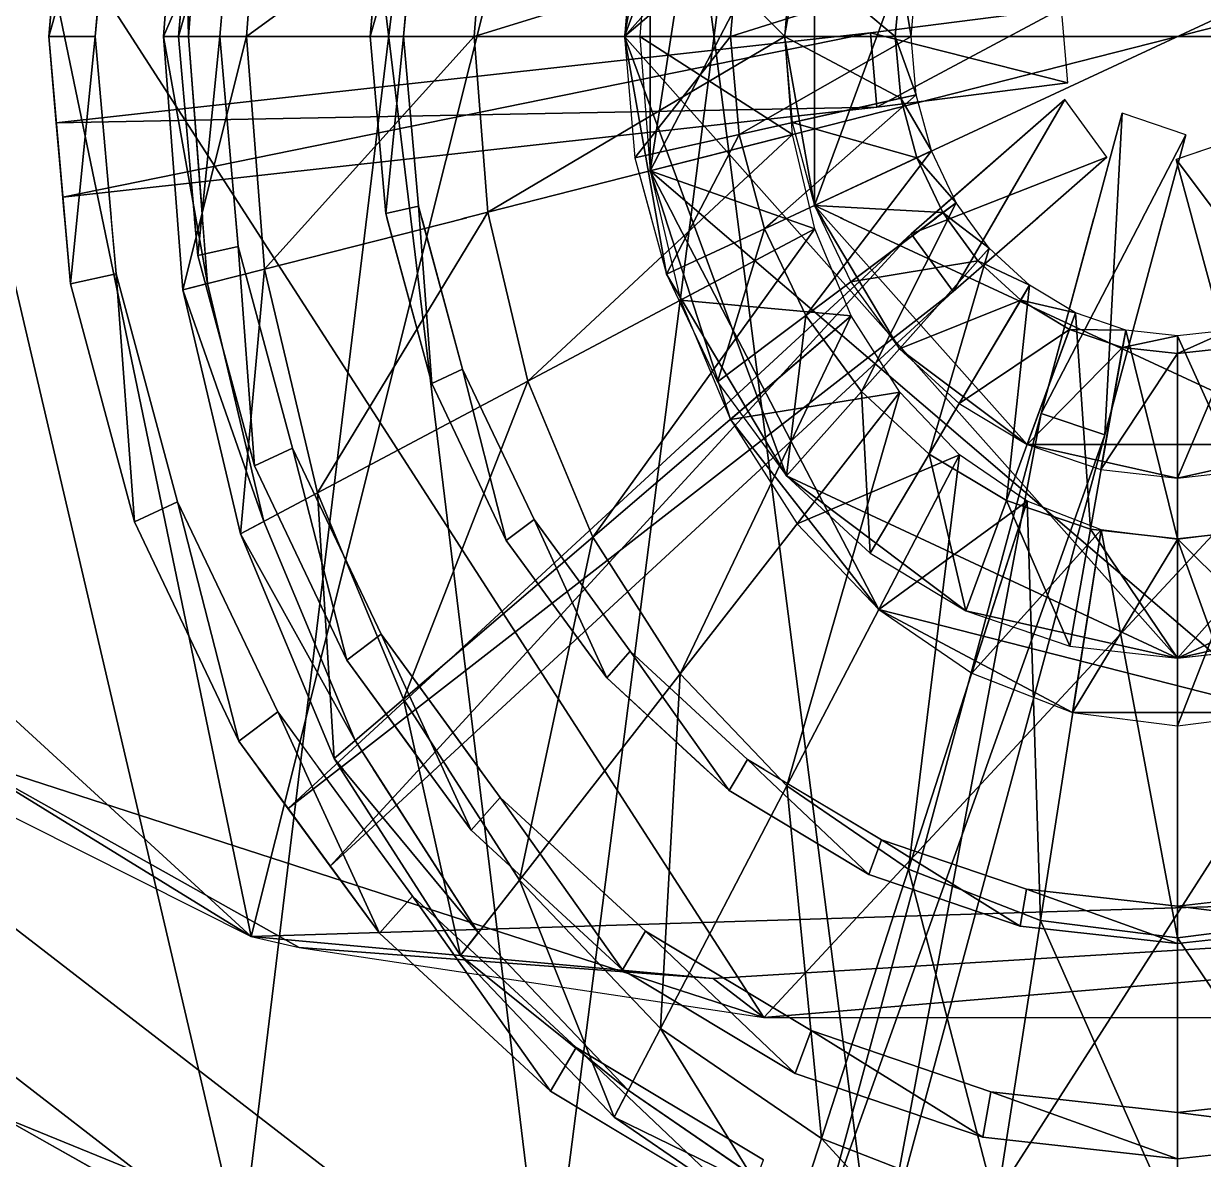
# Model space of a CAD drawing. Units: millimetres at full size, sheet at 1:50. Extents: x -9750 to 9750, y -6680 to 6675.
# Drawn here: x -206.7 to -107.2, y 2052.7 to 2148.4 of the extents above; entities that cross this region are included whole.
import ezdxf

# ---------------------------------------------------------------- set-up
doc = ezdxf.new("R2010")
doc.units = ezdxf.units.MM
doc.header["$LTSCALE"] = 50
doc.layers.add('0-A_汎用オブジェクト（実装）', color=4, linetype='Continuous')

msp = doc.modelspace()

# ---------------------------------------------------------------- wipeouts: each hides what was drawn before it
msp.add_wipeout([(-3365.77, 3792.05), (-3365.77, -1764.95), (296.23, -1764.95), (296.23, -1764.95)])

# ---------------------------------------------------------------- next in the draw order: wipeouts: each hides what was drawn before it
msp.add_wipeout([(-3365.77, 3792.05), (296.23, -1764.95), (296.23, 3792.05), (296.23, 3792.05)])

# ---------------------------------------------------------------- next in the draw order: wipeouts: each hides what was drawn before it
msp.add_wipeout([(-301.16, 2039.03), (296.23, 2039.03), (296.23, 2085.54), (296.23, 2085.54)])

# ---------------------------------------------------------------- next in the draw order: wipeouts: each hides what was drawn before it
msp.add_wipeout([(-301.16, 2039.03), (296.23, 2085.54), (-303.77, 2085.54), (-303.77, 2085.54)])

# ---------------------------------------------------------------- next in the draw order: linework, layer by layer
at = {"layer": '0-A_汎用オブジェクト（実装）'}
for p, q in [((-135.43, 2076.66), (-147.2, 2083.72)), ((-135.43, 2076.66), (-147.2, 2083.72)), ((-166.48, 2083.15), (-154.24, 2071.88)), ((-156.17, 2068.63), (-168.94, 2080.39)), ((-156.17, 2068.63), (-168.94, 2080.39)), ((-134.36, 2079.57), (-122.12, 2075.41)), ((-134.36, 2079.57), (-122.12, 2075.41)), ((-180.81, 2077.37), (-176.67, 2071.7)), ((-122.67, 2072.31), (-135.43, 2076.66)), ((-122.67, 2072.31), (-135.43, 2076.66)), ((-122.12, 2075.41), (-109.39, 2074)), ((-122.12, 2075.41), (-109.39, 2074)), ((-109.39, 2074), (-96.66, 2075.41)), ((-109.39, 2074), (-96.66, 2075.41)), ((-173.89, 2074.82), (-160.07, 2062.08)), ((-173.89, 2074.82), (-160.07, 2062.08)), ((-109.39, 2070.84), (-122.67, 2072.31)), ((-109.39, 2070.84), (-122.67, 2072.31)), ((-96.12, 2072.31), (-109.39, 2070.84)), ((-96.12, 2072.31), (-109.39, 2070.84)), ((-162.25, 2058.41), (-176.67, 2071.7)), ((-162.25, 2058.41), (-176.67, 2071.7)), ((-168.34, 2071.76), (-155.71, 2058.47)), ((-168.34, 2071.76), (-155.71, 2058.47)), ((-168.34, 2071.76), (-155.71, 2058.47)), ((-168.34, 2071.76), (-155.71, 2058.47)), ((-168.34, 2071.76), (-155.71, 2058.47)), ((-154.24, 2071.88), (-140.28, 2063.5)), ((-154.24, 2071.88), (-140.28, 2063.5)), ((-141.62, 2059.89), (-156.17, 2068.63)), ((-141.62, 2059.89), (-156.17, 2068.63)), ((-140.28, 2063.5), (-125.14, 2058.34)), ((-140.28, 2063.5), (-125.14, 2058.34)), ((-160.07, 2062.08), (-144.3, 2052.61)), ((-160.07, 2062.08), (-144.3, 2052.61)), ((-125.82, 2054.51), (-141.62, 2059.89)), ((-125.82, 2054.51), (-141.62, 2059.89)), ((-145.8, 2048.53), (-162.25, 2058.41)), ((-145.8, 2048.53), (-162.25, 2058.41)), ((-155.71, 2058.47), (-141.29, 2048.6)), ((-155.71, 2058.47), (-141.29, 2048.6)), ((-155.71, 2058.47), (-141.29, 2048.6)), ((-155.71, 2058.47), (-141.29, 2048.6)), ((-155.71, 2058.47), (-141.29, 2048.6)), ((-155.71, 2058.47), (-141.29, 2048.6)), ((-125.14, 2058.34), (-109.39, 2056.6)), ((-208.77, 2056.34), (-188.33, 2044.86)), ((-188.33, 2044.86), (-208.77, 2056.34)), ((-109.39, 2052.69), (-125.82, 2054.51)), ((-109.39, 2052.69), (-125.82, 2054.51)), ((-92.96, 2054.51), (-109.39, 2052.69)), ((-92.96, 2054.51), (-109.39, 2052.69))]:
    msp.add_line(p, q, dxfattribs=at)
for points in [[(-139.42, 2054.4), (-142.33, 2084.12), (-152.98, 2063.69)], [(-139.42, 2054.4), (-132.08, 2077.1), (-142.33, 2084.12)], [(-166.48, 2083.15), (-168.94, 2080.39), (-156.17, 2068.63)], [(-166.48, 2083.15), (-168.94, 2080.39), (-156.17, 2068.63), (-166.48, 2083.15), (-156.17, 2068.63), (-154.24, 2071.88)], [(-166.48, 2083.15), (-156.17, 2068.63), (-154.24, 2071.88)], [(-134.36, 2079.57), (-135.43, 2076.66), (-122.67, 2072.31)], [(-134.36, 2079.57), (-135.43, 2076.66), (-122.67, 2072.31)], [(-134.36, 2079.57), (-122.67, 2072.31), (-122.12, 2075.41)], [(-134.36, 2079.57), (-122.67, 2072.31), (-122.12, 2075.41)], [(9.99, 2077.54), (-187.48, 2071.43), (-148.55, 2067.9)], [(9.99, 2077.54), (-148.55, 2067.9), (-144.27, 2064.61)], [(9.99, 2077.54), (-144.27, 2064.61), (9.55, 2064.61)], [(-124.7, 2048.68), (-132.08, 2077.1), (-139.42, 2054.4)], [(-124.7, 2048.68), (-120.96, 2072.78), (-132.08, 2077.1)], [(-156.88, 2056.22), (-164.87, 2076.19), (-169.84, 2069.84)], [(-156.88, 2056.22), (-152.98, 2063.69), (-164.87, 2076.19)], [(-122.12, 2075.41), (-122.67, 2072.31), (-109.39, 2070.84)], [(-122.12, 2075.41), (-122.67, 2072.31), (-109.39, 2070.84)], [(-122.12, 2075.41), (-109.39, 2070.84), (-109.39, 2074)], [(-122.12, 2075.41), (-109.39, 2070.84), (-109.39, 2074)], [(-109.39, 2074), (-96.12, 2072.31), (-96.66, 2075.41)], [(-109.39, 2074), (-109.39, 2070.84), (-96.12, 2072.31), (-109.39, 2074), (-96.12, 2072.31), (-96.66, 2075.41)], [(-173.89, 2074.82), (-176.67, 2071.7), (-162.25, 2058.41), (-173.89, 2074.82), (-162.25, 2058.41), (-160.07, 2062.08)], [(-173.89, 2074.82), (-176.67, 2071.7), (-162.25, 2058.41), (-173.89, 2074.82), (-162.25, 2058.41), (-160.07, 2062.08)], [(-109.39, 2074), (-109.39, 2070.84), (-96.12, 2072.31)], [(-109.39, 2046.75), (-120.96, 2072.78), (-124.7, 2048.68)], [(-109.39, 2046.75), (-109.39, 2071.32), (-120.96, 2072.78)], [(-94.08, 2048.68), (-97.82, 2072.78), (-109.39, 2071.32)], [(-183.43, 2070.5), (-144.27, 2064.61), (-148.55, 2067.9), (-183.43, 2070.5), (-148.55, 2067.9), (-187.48, 2071.43)], [(-155.71, 2058.47), (-169.84, 2069.84), (-156.88, 2056.22), (-155.71, 2058.47), (-168.34, 2071.76), (-169.84, 2069.84)], [(-154.24, 2071.88), (-156.17, 2068.63), (-141.62, 2059.89)], [(-154.24, 2071.88), (-156.17, 2068.63), (-141.62, 2059.89)], [(-154.24, 2071.88), (-141.62, 2059.89), (-140.28, 2063.5)], [(-154.24, 2071.88), (-141.62, 2059.89), (-140.28, 2063.5)], [(-94.08, 2048.68), (-109.39, 2071.32), (-109.39, 2046.75)], [(-142.1, 2046.1), (-152.98, 2063.69), (-156.88, 2056.22)], [(-142.1, 2046.1), (-139.42, 2054.4), (-152.98, 2063.69)], [(-140.28, 2063.5), (-141.62, 2059.89), (-125.82, 2054.51)], [(-140.28, 2063.5), (-141.62, 2059.89), (-125.82, 2054.51), (-140.28, 2063.5), (-125.82, 2054.51), (-125.14, 2058.34)], [(-140.28, 2063.5), (-125.82, 2054.51), (-125.14, 2058.34)], [(-160.07, 2062.08), (-162.25, 2058.41), (-145.8, 2048.53)], [(-160.07, 2062.08), (-162.25, 2058.41), (-145.8, 2048.53)], [(-160.07, 2062.08), (-145.8, 2048.53), (-144.3, 2052.61)], [(-160.07, 2062.08), (-145.8, 2048.53), (-144.3, 2052.61)], [(-141.29, 2048.6), (-155.71, 2058.47), (-156.88, 2056.22)], [(-125.14, 2058.34), (-125.82, 2054.51), (-109.39, 2052.69)], [(-125.14, 2058.34), (-125.82, 2054.51), (-109.39, 2052.69)], [(-125.14, 2058.34), (-109.39, 2052.69), (-109.39, 2056.6)], [(-125.14, 2058.34), (-109.39, 2052.69), (-109.39, 2056.6)], [(-109.39, 2056.6), (-92.96, 2054.51), (-93.64, 2058.34)], [(-109.39, 2056.6), (-92.96, 2054.51), (-93.64, 2058.34)], [(-162.57, 2037.49), (-208.77, 2056.34), (-188.33, 2044.86)], [(-109.39, 2056.6), (-109.39, 2052.69), (-92.96, 2054.51)], [(-109.39, 2056.6), (-109.39, 2052.69), (-92.96, 2054.51)], [(-141.29, 2048.6), (-156.88, 2056.22), (-142.1, 2046.1)], [(-126.07, 2039.86), (-124.7, 2048.68), (-139.42, 2054.4), (-126.07, 2039.86), (-139.42, 2054.4), (-142.1, 2046.1)]]:
    msp.add_lwpolyline(points, close=True, dxfattribs=at)
for points in [[(-176.67, 2071.7), (-184.36, 2082.23), (-176.67, 2071.7)], [(-221.89, 2070.8), (-208.77, 2056.34), (-188.33, 2044.86), (-221.89, 2070.8), (-208.77, 2056.34)], [(-156.88, 2056.22), (-169.84, 2069.84), (-156.88, 2056.22)], [(-109.39, 2056.6), (-93.64, 2058.34), (-78.5, 2063.5)], [(-125.14, 2058.34), (-109.39, 2056.6), (-93.64, 2058.34)], [(-142.1, 2046.1), (-156.88, 2056.22), (-142.1, 2046.1)]]:
    msp.add_lwpolyline(points, dxfattribs=at)

# ---------------------------------------------------------------- next in the draw order: wipeouts: each hides what was drawn before it
msp.add_wipeout([(-303.77, 2085.54), (296.23, 2085.54), (296.23, 2131.95), (296.23, 2131.95)])

# ---------------------------------------------------------------- next in the draw order: wipeouts: each hides what was drawn before it
msp.add_wipeout([(-303.77, 2085.54), (296.23, 2131.95), (-299.27, 2131.95), (-299.27, 2131.95)])

# ---------------------------------------------------------------- next in the draw order: linework, layer by layer
for p, q in [((-187.19, 2111.08), (-191.98, 2128.82)), ((-187.19, 2111.08), (-191.98, 2128.82)), ((-198.86, 2127.28), (-193.67, 2108.06)), ((-198.86, 2127.28), (-193.67, 2108.06)), ((-152.47, 2127.23), (-148.17, 2118.17)), ((-152.47, 2127.23), (-148.17, 2118.17)), ((-197.3, 2106.37), (-202.71, 2126.42)), ((-197.3, 2106.37), (-202.71, 2126.42)), ((-191.15, 2126.44), (-186.41, 2106.4)), ((-191.15, 2126.44), (-186.41, 2106.4)), ((-191.15, 2126.44), (-186.41, 2106.4)), ((-191.15, 2126.44), (-186.41, 2106.4)), ((-191.15, 2126.44), (-186.41, 2106.4)), ((-191.15, 2126.44), (-186.41, 2106.4)), ((-188.37, 2105.36), (-193.23, 2125.91)), ((-193.23, 2125.91), (-188.37, 2105.36)), ((-169.66, 2119.23), (-163.63, 2106.56)), ((-169.66, 2119.23), (-163.63, 2106.56)), ((-165.97, 2104.81), (-172.26, 2118.02)), ((-165.97, 2104.81), (-172.26, 2118.02)), ((-148.17, 2118.17), (-142.37, 2110.24)), ((-148.17, 2118.17), (-142.37, 2110.24)), ((-183.98, 2112.57), (-176.52, 2096.9)), ((-179.41, 2094.72), (-187.19, 2111.08)), ((-179.41, 2094.72), (-187.19, 2111.08)), ((-142.37, 2110.24), (-135.3, 2103.72)), ((-142.37, 2110.24), (-135.3, 2103.72)), ((-193.67, 2108.06), (-185.24, 2090.35)), ((-193.67, 2108.06), (-185.24, 2090.35)), ((-188.51, 2087.9), (-197.3, 2106.37)), ((-188.51, 2087.9), (-197.3, 2106.37)), ((-186.41, 2106.4), (-178.71, 2087.94)), ((-186.41, 2106.4), (-178.71, 2087.94)), ((-186.41, 2106.4), (-178.71, 2087.94)), ((-186.41, 2106.4), (-178.71, 2087.94)), ((-186.41, 2106.4), (-178.71, 2087.94)), ((-186.41, 2106.4), (-178.71, 2087.94)), ((-163.63, 2106.56), (-155.52, 2095.46)), ((-163.63, 2106.56), (-155.52, 2095.46)), ((-180.47, 2086.43), (-188.37, 2105.36)), ((-188.37, 2105.36), (-180.47, 2086.43)), ((-157.51, 2093.23), (-165.97, 2104.81)), ((-157.51, 2093.23), (-165.97, 2104.81)), ((-135.3, 2103.72), (-127.24, 2098.88)), ((-135.3, 2103.72), (-127.24, 2098.88)), ((-127.24, 2098.88), (-118.49, 2095.9)), ((-127.24, 2098.88), (-118.49, 2095.9)), ((-176.52, 2096.9), (-166.48, 2083.15)), ((-155.52, 2095.46), (-145.63, 2086.35)), ((-155.52, 2095.46), (-145.63, 2086.35)), ((-118.49, 2095.9), (-109.39, 2094.89)), ((-118.49, 2095.9), (-109.39, 2094.89)), ((-109.39, 2094.89), (-100.29, 2095.9)), ((-109.39, 2094.89), (-100.29, 2095.9)), ((-168.94, 2080.39), (-179.41, 2094.72)), ((-168.94, 2080.39), (-179.41, 2094.72)), ((-147.2, 2083.72), (-157.51, 2093.23)), ((-147.2, 2083.72), (-157.51, 2093.23)), ((-185.24, 2090.35), (-173.89, 2074.82)), ((-185.24, 2090.35), (-173.89, 2074.82)), ((-188.51, 2087.9), (-184.36, 2082.23)), ((-184.36, 2082.23), (-188.51, 2087.9)), ((-178.71, 2087.94), (-168.34, 2071.76)), ((-178.71, 2087.94), (-168.34, 2071.76)), ((-178.71, 2087.94), (-168.34, 2071.76)), ((-178.71, 2087.94), (-168.34, 2071.76)), ((-178.71, 2087.94), (-168.34, 2071.76)), ((-145.63, 2086.35), (-134.36, 2079.57)), ((-145.63, 2086.35), (-134.36, 2079.57))]:
    msp.add_line(p, q, dxfattribs=at)
for points in [[(-158.69, 2105.07), (-136.91, 2123.72), (-139.97, 2131.05), (-158.69, 2105.07), (-139.97, 2131.05), (-164.17, 2118.21)], [(-144.22, 2131.07), (-152.47, 2127.23), (-148.17, 2118.17)], [(-151.28, 2125.04), (-147.09, 2115), (-136.91, 2123.72), (-151.28, 2125.04), (-136.91, 2123.72), (-139.97, 2131.05)], [(-144.22, 2131.07), (-148.17, 2118.17), (-140.73, 2123.75)], [(-184.36, 2082.23), (-128.31, 2125.77), (-131.86, 2130.63)], [(-188.57, 2129.58), (-191.98, 2128.82), (-187.19, 2111.08)], [(-188.57, 2129.58), (-191.98, 2128.82), (-187.19, 2111.08)], [(-188.57, 2129.58), (-187.19, 2111.08), (-183.98, 2112.57)], [(-188.57, 2129.58), (-187.19, 2111.08), (-183.98, 2112.57)], [(-130.33, 2112.07), (-125.27, 2129.44), (-136.04, 2117.34)], [(-130.33, 2112.07), (-121.87, 2126.3), (-125.27, 2129.44)], [(-126.22, 2128.37), (-121.87, 2126.3), (-125.27, 2129.44)], [(-126.22, 2128.37), (-136.94, 2126.6), (-132.82, 2120.96)], [(-122.61, 2125.05), (-132.82, 2120.96), (-127.8, 2116.33), (-122.61, 2125.05), (-126.22, 2128.37), (-132.82, 2120.96)], [(-126.22, 2128.37), (-122.61, 2125.05), (-121.87, 2126.3)], [(-198.86, 2127.28), (-202.71, 2126.42), (-197.3, 2106.37)], [(-198.86, 2127.28), (-202.71, 2126.42), (-197.3, 2106.37)], [(-198.86, 2127.28), (-197.3, 2106.37), (-193.67, 2108.06)], [(-198.86, 2127.28), (-197.3, 2106.37), (-193.67, 2108.06)], [(-188.37, 2105.36), (-186.35, 2127.66), (-193.23, 2125.91)], [(-188.37, 2105.36), (-181.88, 2108.81), (-186.35, 2127.66)], [(-152.47, 2127.23), (-148.17, 2118.17), (-142.37, 2110.24)], [(-186.41, 2106.4), (-191.15, 2126.44), (-193.23, 2125.91)], [(-123.82, 2108.16), (-121.87, 2126.3), (-130.33, 2112.07)], [(-123.82, 2108.16), (-117.99, 2123.97), (-121.87, 2126.3)], [(-122.61, 2125.05), (-117.99, 2123.97), (-121.87, 2126.3)], [(-186.41, 2106.4), (-193.23, 2125.91), (-188.37, 2105.36)], [(-184.36, 2082.23), (-180.81, 2077.37), (-128.31, 2125.77)], [(-118.5, 2122.58), (-122.61, 2125.05), (-127.8, 2116.33)], [(-122.61, 2125.05), (-118.5, 2122.58), (-117.99, 2123.97)], [(-116.74, 2105.75), (-117.99, 2123.97), (-123.82, 2108.16)], [(-118.5, 2122.58), (-113.77, 2122.53), (-117.99, 2123.97)], [(-116.74, 2105.75), (-113.77, 2122.53), (-117.99, 2123.97)], [(-151.32, 2093.56), (-136.91, 2123.72), (-158.69, 2105.07)], [(-151.32, 2093.56), (-132.8, 2117.29), (-136.91, 2123.72)], [(-140.73, 2123.75), (-148.17, 2118.17), (-142.37, 2110.24), (-140.73, 2123.75), (-142.37, 2110.24), (-136.04, 2117.34)], [(-147.09, 2115), (-141.45, 2106.2), (-132.8, 2117.29), (-147.09, 2115), (-132.8, 2117.29), (-136.91, 2123.72)], [(-118.5, 2122.58), (-127.8, 2116.33), (-122.07, 2112.89)], [(-114.03, 2121.06), (-122.07, 2112.89), (-115.86, 2110.77), (-114.03, 2121.06), (-118.5, 2122.58), (-122.07, 2112.89)], [(-118.5, 2122.58), (-114.03, 2121.06), (-113.77, 2122.53)], [(-109.39, 2104.93), (-113.77, 2122.53), (-116.74, 2105.75)], [(-114.03, 2121.06), (-109.39, 2122.05), (-113.77, 2122.53)], [(-114.03, 2121.06), (-109.39, 2120.55), (-109.39, 2122.05)], [(-109.39, 2104.93), (-109.39, 2122.05), (-113.77, 2122.53)], [(-109.39, 2120.55), (-105.01, 2122.53), (-109.39, 2122.05)], [(-109.39, 2120.55), (-104.75, 2121.06), (-105.01, 2122.53)], [(-102.04, 2105.75), (-105.01, 2122.53), (-109.39, 2122.05)], [(-102.04, 2105.75), (-109.39, 2122.05), (-109.39, 2104.93)], [(-122.07, 2112.89), (-132.82, 2120.96), (-127.8, 2116.33)], [(-109.39, 2120.55), (-114.03, 2121.06), (-115.86, 2110.77)], [(-104.75, 2121.06), (-109.39, 2110.06), (-102.93, 2110.77), (-104.75, 2121.06), (-109.39, 2120.55), (-109.39, 2110.06)], [(-109.39, 2120.55), (-115.86, 2110.77), (-109.39, 2110.06)], [(-169.66, 2119.23), (-172.26, 2118.02), (-165.97, 2104.81)], [(-169.66, 2119.23), (-172.26, 2118.02), (-165.97, 2104.81), (-169.66, 2119.23), (-165.97, 2104.81), (-163.63, 2106.56)], [(-169.66, 2119.23), (-165.97, 2104.81), (-163.63, 2106.56)], [(-174.63, 2091.43), (-164.17, 2118.21), (-181.88, 2108.81)], [(-174.63, 2091.43), (-158.69, 2105.07), (-164.17, 2118.21)], [(-142.33, 2084.12), (-132.8, 2117.29), (-151.32, 2093.56)], [(-136.04, 2117.34), (-142.37, 2110.24), (-135.3, 2103.72)], [(-142.33, 2084.12), (-127.78, 2112.02), (-132.8, 2117.29)], [(-141.45, 2106.2), (-127.78, 2112.02), (-132.8, 2117.29)], [(-136.04, 2117.34), (-135.3, 2103.72), (-130.33, 2112.07)], [(-134.58, 2098.98), (-147.09, 2115), (-141.45, 2106.2)], [(-139.56, 2046.4), (-115.54, 2113.69), (-120.89, 2115.51)], [(-134.2, 2044.58), (-115.54, 2113.69), (-120.89, 2115.51), (-134.2, 2044.58), (-120.89, 2115.51), (-139.56, 2046.4)], [(-139.56, 2046.4), (-134.2, 2044.58), (-115.54, 2113.69)], [(-183.98, 2112.57), (-187.19, 2111.08), (-179.41, 2094.72)], [(-183.98, 2112.57), (-187.19, 2111.08), (-179.41, 2094.72)], [(-183.98, 2112.57), (-179.41, 2094.72), (-176.52, 2096.9)], [(-183.98, 2112.57), (-179.41, 2094.72), (-176.52, 2096.9)], [(-132.08, 2077.1), (-127.78, 2112.02), (-142.33, 2084.12), (-132.08, 2077.1), (-122.06, 2108.1), (-127.78, 2112.02)], [(-141.45, 2106.2), (-134.58, 2098.98), (-127.78, 2112.02)], [(-130.33, 2112.07), (-135.3, 2103.72), (-127.24, 2098.88)], [(-134.58, 2098.98), (-122.06, 2108.1), (-127.78, 2112.02)], [(-130.33, 2112.07), (-127.24, 2098.88), (-123.82, 2108.16)], [(-109.39, 2110.06), (-122.07, 2112.89), (-115.86, 2110.77)], [(-96.71, 2112.89), (-122.07, 2112.89), (-109.39, 2110.06)], [(-96.71, 2112.89), (-109.39, 2110.06), (-102.93, 2110.77)], [(-142.37, 2110.24), (-127.24, 2098.88), (-109.39, 2094.89)], [(-142.37, 2110.24), (-135.3, 2103.72), (-127.24, 2098.88)], [(-109.39, 2094.89), (-91.55, 2098.88), (-76.42, 2110.24)], [(-193.67, 2108.06), (-197.3, 2106.37), (-188.51, 2087.9)], [(-193.67, 2108.06), (-197.3, 2106.37), (-188.51, 2087.9)], [(-193.67, 2108.06), (-188.51, 2087.9), (-185.24, 2090.35)], [(-193.67, 2108.06), (-188.51, 2087.9), (-185.24, 2090.35)], [(-180.47, 2086.43), (-181.88, 2108.81), (-188.37, 2105.36)], [(-180.47, 2086.43), (-174.63, 2091.43), (-181.88, 2108.81)], [(-134.58, 2098.98), (-126.74, 2093.61), (-122.06, 2108.1)], [(-120.96, 2072.78), (-122.06, 2108.1), (-132.08, 2077.1)], [(-123.82, 2108.16), (-127.24, 2098.88), (-118.49, 2095.9)], [(-126.74, 2093.61), (-115.85, 2105.69), (-122.06, 2108.1)], [(-123.82, 2108.16), (-118.49, 2095.9), (-116.74, 2105.75)], [(-120.96, 2072.78), (-115.85, 2105.69), (-122.06, 2108.1)], [(-187.48, 2071.43), (-226.41, 2107.13), (-215.98, 2085.79)], [(-178.71, 2087.94), (-186.41, 2106.4), (-188.37, 2105.36)], [(-163.63, 2106.56), (-165.97, 2104.81), (-157.51, 2093.23)], [(-163.63, 2106.56), (-165.97, 2104.81), (-157.51, 2093.23)], [(-163.63, 2106.56), (-157.51, 2093.23), (-155.52, 2095.46)], [(-163.63, 2106.56), (-157.51, 2093.23), (-155.52, 2095.46)], [(-178.71, 2087.94), (-188.37, 2105.36), (-180.47, 2086.43)], [(-164.87, 2076.19), (-158.69, 2105.07), (-174.63, 2091.43)], [(-164.87, 2076.19), (-151.32, 2093.56), (-158.69, 2105.07)], [(-126.74, 2093.61), (-118.24, 2090.3), (-115.85, 2105.69)], [(-109.39, 2071.32), (-115.85, 2105.69), (-120.96, 2072.78)], [(-116.74, 2105.75), (-118.49, 2095.9), (-109.39, 2094.89)], [(-118.24, 2090.3), (-109.39, 2104.87), (-115.85, 2105.69)], [(-116.74, 2105.75), (-109.39, 2094.89), (-109.39, 2104.93)], [(-109.39, 2071.32), (-109.39, 2104.87), (-115.85, 2105.69)], [(-109.39, 2104.93), (-109.39, 2094.89), (-100.29, 2095.9), (-109.39, 2104.93), (-100.29, 2095.9), (-102.04, 2105.75)], [(-109.39, 2089.19), (-102.93, 2105.69), (-109.39, 2104.87)], [(-109.39, 2089.19), (-100.55, 2090.3), (-102.93, 2105.69)], [(-97.82, 2072.78), (-102.93, 2105.69), (-109.39, 2104.87)], [(-118.24, 2090.3), (-109.39, 2089.19), (-109.39, 2104.87)], [(-97.82, 2072.78), (-109.39, 2104.87), (-109.39, 2071.32)], [(-100.55, 2090.3), (-134.58, 2098.98), (-118.24, 2090.3)], [(-118.24, 2090.3), (-134.58, 2098.98), (-126.74, 2093.61)], [(-127.24, 2098.88), (-118.49, 2095.9), (-109.39, 2094.89)], [(-109.39, 2094.89), (-100.29, 2095.9), (-91.55, 2098.88)], [(-176.52, 2096.9), (-168.94, 2080.39), (-166.48, 2083.15), (-176.52, 2096.9), (-179.41, 2094.72), (-168.94, 2080.39)], [(-176.52, 2096.9), (-179.41, 2094.72), (-168.94, 2080.39), (-176.52, 2096.9), (-168.94, 2080.39), (-166.48, 2083.15)], [(-155.52, 2095.46), (-157.51, 2093.23), (-147.2, 2083.72)], [(-155.52, 2095.46), (-157.51, 2093.23), (-147.2, 2083.72)], [(-155.52, 2095.46), (-147.2, 2083.72), (-145.63, 2086.35)], [(-155.52, 2095.46), (-147.2, 2083.72), (-145.63, 2086.35)], [(-152.98, 2063.69), (-151.32, 2093.56), (-164.87, 2076.19)], [(-152.98, 2063.69), (-142.33, 2084.12), (-151.32, 2093.56)], [(-169.84, 2069.84), (-174.63, 2091.43), (-180.47, 2086.43)], [(-169.84, 2069.84), (-164.87, 2076.19), (-174.63, 2091.43)], [(-185.24, 2090.35), (-188.51, 2087.9), (-176.67, 2071.7)], [(-185.24, 2090.35), (-188.51, 2087.9), (-176.67, 2071.7)], [(-185.24, 2090.35), (-176.67, 2071.7), (-173.89, 2074.82)], [(-185.24, 2090.35), (-176.67, 2071.7), (-173.89, 2074.82)], [(-100.55, 2090.3), (-118.24, 2090.3), (-109.39, 2089.19)], [(-180.81, 2077.37), (-176.67, 2071.7), (-188.51, 2087.9)], [(-180.81, 2077.37), (-188.51, 2087.9), (-184.36, 2082.23)], [(-168.34, 2071.76), (-178.71, 2087.94), (-180.47, 2086.43)], [(-162.57, 2037.49), (-226.41, 2086.83), (-208.77, 2056.34)], [(-212.09, 2086.59), (-215.98, 2085.79), (-187.48, 2071.43)], [(-212.09, 2086.59), (-187.48, 2071.43), (-183.43, 2070.5)], [(-212.09, 2086.59), (-183.43, 2070.5), (-144.27, 2064.61)], [(-168.34, 2071.76), (-180.47, 2086.43), (-169.84, 2069.84)], [(-145.63, 2086.35), (-147.2, 2083.72), (-135.43, 2076.66)], [(-145.63, 2086.35), (-147.2, 2083.72), (-135.43, 2076.66)], [(-145.63, 2086.35), (-135.43, 2076.66), (-134.36, 2079.57)], [(-145.63, 2086.35), (-135.43, 2076.66), (-134.36, 2079.57)]]:
    msp.add_lwpolyline(points, close=True, dxfattribs=at)
for points in [[(-184.36, 2082.23), (-131.86, 2130.63), (-184.36, 2082.23)], [(-176.67, 2071.7), (-180.81, 2077.37), (-131.86, 2130.63), (-184.36, 2082.23), (-180.81, 2077.37), (-128.31, 2125.77), (-131.86, 2130.63), (-180.81, 2077.37)], [(-188.57, 2129.58), (-183.98, 2112.57), (-176.52, 2096.9)], [(-128.31, 2125.77), (-180.81, 2077.37), (-128.31, 2125.77)], [(-139.56, 2046.4), (-120.89, 2115.51), (-139.56, 2046.4)], [(-134.2, 2044.58), (-115.54, 2113.69), (-134.2, 2044.58)], [(-176.52, 2096.9), (-166.48, 2083.15), (-154.24, 2071.88)], [(-176.67, 2071.7), (-188.51, 2087.9), (-184.36, 2082.23)], [(-178.71, 2087.94), (-168.34, 2071.76), (-155.71, 2058.47)], [(-180.47, 2086.43), (-169.84, 2069.84), (-180.47, 2086.43)]]:
    msp.add_lwpolyline(points, dxfattribs=at)

# ---------------------------------------------------------------- next in the draw order: wipeouts: each hides what was drawn before it
msp.add_wipeout([(-299.27, 2131.95), (296.23, 2131.95), (296.23, 2175.84), (296.23, 2175.84)])

# ---------------------------------------------------------------- next in the draw order: wipeouts: each hides what was drawn before it
msp.add_wipeout([(-299.27, 2131.95), (296.23, 2175.84), (-288.22, 2175.84), (-288.22, 2175.84)])

# ---------------------------------------------------------------- next in the draw order: linework, layer by layer
for p, q in [((-204.54, 2147.27), (-202.71, 2168.12)), ((-204.54, 2147.27), (-202.71, 2168.12)), ((-191.15, 2168.11), (-192.76, 2147.27)), ((-191.15, 2168.11), (-192.76, 2147.27)), ((-191.15, 2168.11), (-192.76, 2147.27)), ((-191.15, 2168.11), (-192.76, 2147.27)), ((-191.15, 2168.11), (-192.76, 2147.27)), ((-191.15, 2168.11), (-192.76, 2147.27)), ((-198.86, 2167.26), (-200.61, 2147.27)), ((-198.86, 2167.26), (-200.61, 2147.27)), ((-193.6, 2147.27), (-191.98, 2165.73)), ((-193.6, 2147.27), (-191.98, 2165.73)), ((-188.57, 2164.96), (-190.12, 2147.27)), ((-188.57, 2164.96), (-190.12, 2147.27)), ((-177.44, 2147.27), (-176.13, 2162.19)), ((-173.37, 2161.57), (-174.63, 2147.27)), ((-173.37, 2161.57), (-174.63, 2147.27)), ((-155.13, 2157.49), (-156.02, 2147.27)), ((-155.13, 2157.49), (-156.02, 2147.27)), ((-118.64, 2143.37), (-119.19, 2149.63)), ((-202.71, 2126.42), (-204.54, 2147.27)), ((-135.28, 2147.57), (-203.9, 2139.98)), ((-203.9, 2139.98), (-135.28, 2147.57)), ((-200.61, 2147.27), (-198.86, 2127.28)), ((-200.61, 2147.27), (-198.86, 2127.28)), ((-191.98, 2128.82), (-193.6, 2147.27)), ((-191.98, 2128.82), (-193.6, 2147.27)), ((-192.76, 2147.27), (-191.15, 2126.44)), ((-192.76, 2147.27), (-191.15, 2126.44)), ((-192.76, 2147.27), (-191.15, 2126.44)), ((-192.76, 2147.27), (-191.15, 2126.44)), ((-192.76, 2147.27), (-191.15, 2126.44)), ((-192.76, 2147.27), (-191.15, 2126.44)), ((-190.12, 2147.27), (-188.57, 2129.58)), ((-176.13, 2132.36), (-177.44, 2147.27)), ((-176.13, 2132.36), (-177.44, 2147.27)), ((-174.63, 2147.27), (-173.37, 2132.98)), ((-174.63, 2147.27), (-173.37, 2132.98)), ((-156.02, 2147.27), (-155.13, 2137.05)), ((-156.02, 2147.27), (-155.13, 2137.05)), ((-118.9, 2141.95), (-131.86, 2130.63)), ((-131.86, 2130.63), (-118.9, 2141.95)), ((-115.35, 2137.1), (-118.9, 2141.95)), ((-115.35, 2137.1), (-118.9, 2141.95)), ((-120.89, 2115.51), (-114.06, 2140.81)), ((-114.06, 2140.81), (-120.89, 2115.51)), ((-108.71, 2138.98), (-114.06, 2140.81)), ((-108.71, 2138.98), (-114.06, 2140.81)), ((-115.54, 2113.69), (-108.71, 2138.98)), ((-108.71, 2138.98), (-115.54, 2113.69)), ((-104.16, 2138.72), (-109.51, 2136.9)), ((-104.16, 2138.72), (-109.51, 2136.9)), ((-155.13, 2137.05), (-152.47, 2127.23)), ((-155.13, 2137.05), (-152.47, 2127.23)), ((-115.35, 2137.1), (-128.31, 2125.77)), ((-128.31, 2125.77), (-115.35, 2137.1)), ((-202.71, 2126.42), (-203.35, 2133.72)), ((-203.35, 2133.72), (-202.71, 2126.42)), ((-173.37, 2132.98), (-169.66, 2119.23)), ((-173.37, 2132.98), (-169.66, 2119.23)), ((-172.26, 2118.02), (-176.13, 2132.36)), ((-172.26, 2118.02), (-176.13, 2132.36))]:
    msp.add_line(p, q, dxfattribs=at)
for points in [[(-188.33, 2249.69), (-162.57, 2037.49), (-134.03, 2259.6)], [(-134.03, 2259.6), (-162.57, 2037.49), (9.99, 2034.95)], [(-134.03, 2034.95), (9.99, 2259.6), (-162.57, 2257.06)], [(-134.03, 2034.95), (9.99, 2034.95), (9.99, 2259.6)], [(-162.57, 2257.06), (-226.41, 2207.71), (-188.33, 2044.86)], [(-188.33, 2044.86), (-134.03, 2034.95), (-162.57, 2257.06)], [(-162.57, 2037.49), (-188.33, 2249.69), (-226.41, 2086.83)], [(-222.58, 2185.98), (-144.27, 2064.61), (9.55, 2229.94), (-222.58, 2185.98), (-212.09, 2086.59), (-144.27, 2064.61)], [(-144.27, 2064.61), (9.55, 2064.61), (9.55, 2229.94)], [(-187.48, 2071.43), (-148.55, 2226.64), (-215.98, 2208.76)], [(-148.55, 2226.64), (-187.48, 2071.43), (9.99, 2077.54)], [(-187.48, 2071.43), (-215.98, 2208.76), (-226.41, 2107.13)], [(-226.41, 2207.71), (-221.89, 2070.8), (-188.33, 2044.86)], [(-153.86, 2135.94), (-64.92, 2158.61), (-118.24, 2204.25)], [(-153.86, 2135.94), (-118.24, 2204.25), (-147.09, 2179.55)], [(-62.76, 2147.27), (-109.39, 2199.65), (-156.02, 2147.27)], [(-142.37, 2184.31), (-152.47, 2167.32), (-156.02, 2147.27)], [(-140, 2133.03), (-78.78, 2161.52), (-122.07, 2181.66)], [(-140, 2133.03), (-122.07, 2181.66), (-140, 2161.52)], [(-153.86, 2135.94), (-147.09, 2179.55), (-153.86, 2158.61)], [(-198.86, 2167.26), (-202.71, 2168.12), (-204.54, 2147.27)], [(-198.86, 2167.26), (-202.71, 2168.12), (-204.54, 2147.27)], [(-194.87, 2147.27), (-186.35, 2166.88), (-193.23, 2168.64)], [(-192.76, 2147.27), (-193.23, 2168.64), (-194.87, 2147.27)], [(-192.76, 2147.27), (-191.15, 2168.11), (-193.23, 2168.64)], [(-198.86, 2167.26), (-204.54, 2147.27), (-200.61, 2147.27)], [(-198.86, 2167.26), (-204.54, 2147.27), (-200.61, 2147.27)], [(-194.87, 2147.27), (-187.86, 2147.27), (-186.35, 2166.88)], [(-187.86, 2147.27), (-167.54, 2162.09), (-186.35, 2166.88)], [(-152.47, 2167.32), (-155.13, 2157.49), (-156.02, 2147.27)], [(-188.57, 2164.96), (-193.6, 2147.27), (-190.12, 2147.27), (-188.57, 2164.96), (-191.98, 2165.73), (-193.6, 2147.27)], [(-188.57, 2164.96), (-191.98, 2165.73), (-193.6, 2147.27), (-188.57, 2164.96), (-193.6, 2147.27), (-190.12, 2147.27)], [(-187.86, 2147.27), (-168.68, 2147.27), (-167.54, 2162.09)], [(-173.37, 2161.57), (-176.13, 2162.19), (-177.44, 2147.27), (-173.37, 2161.57), (-177.44, 2147.27), (-174.63, 2147.27)], [(-173.37, 2161.57), (-176.13, 2162.19), (-177.44, 2147.27)], [(-168.68, 2147.27), (-141.85, 2155.55), (-167.54, 2162.09)], [(-173.37, 2161.57), (-177.44, 2147.27), (-174.63, 2147.27)], [(-142.53, 2147.27), (-140, 2161.52), (-141.89, 2154.53)], [(-140, 2133.03), (-140, 2161.52), (-142.53, 2147.27)], [(-78.78, 2161.52), (-140, 2133.03), (-96.71, 2112.89)], [(-153.86, 2135.94), (-153.86, 2158.61), (-154.73, 2147.27), (-153.86, 2135.94), (-139.97, 2131.05), (-141.85, 2139)], [(-153.86, 2158.61), (-154.73, 2147.27), (-142.49, 2147.27), (-153.86, 2158.61), (-142.49, 2147.27), (-141.85, 2155.55)], [(-64.92, 2158.61), (-153.86, 2135.94), (-100.55, 2090.3)], [(-146.36, 2155.53), (-156.02, 2147.27), (-147.08, 2147.27), (-146.36, 2155.53), (-155.13, 2157.49), (-156.02, 2147.27)], [(-168.68, 2147.27), (-142.49, 2147.27), (-141.85, 2155.55)], [(-147.08, 2147.27), (-131.42, 2152.2), (-146.36, 2155.53)], [(-133.19, 2147.27), (-141.89, 2154.53), (-142.53, 2147.27)], [(-133.19, 2147.27), (-132.73, 2152.49), (-141.89, 2154.53)], [(-147.08, 2147.27), (-131.85, 2147.27), (-131.42, 2152.2)], [(-132.73, 2152.49), (-133.19, 2147.27), (-131.85, 2147.27)], [(-132.73, 2152.49), (-131.85, 2147.27), (-131.42, 2152.2)], [(-135.28, 2147.57), (-118.64, 2143.37), (-119.19, 2149.63)], [(-200.61, 2147.27), (-204.54, 2147.27), (-202.71, 2126.42)], [(-203.35, 2133.72), (-204.54, 2147.27), (-203.9, 2139.98)], [(-203.9, 2139.98), (-202.71, 2126.42), (-203.35, 2133.72), (-203.9, 2139.98), (-202.71, 2126.42), (-204.54, 2147.27)], [(-200.61, 2147.27), (-204.54, 2147.27), (-202.71, 2126.42)], [(-203.9, 2139.98), (-134.74, 2141.31), (-135.28, 2147.57)], [(-203.35, 2133.72), (-135.28, 2147.57), (-203.9, 2139.98)], [(-203.35, 2133.72), (-134.74, 2141.31), (-135.28, 2147.57)], [(-200.61, 2147.27), (-202.71, 2126.42), (-198.86, 2127.28)], [(-200.61, 2147.27), (-202.71, 2126.42), (-198.86, 2127.28)], [(-193.23, 2125.91), (-187.86, 2147.27), (-194.87, 2147.27)], [(-191.15, 2126.44), (-194.87, 2147.27), (-193.23, 2125.91), (-191.15, 2126.44), (-192.76, 2147.27), (-194.87, 2147.27)], [(-190.12, 2147.27), (-191.98, 2128.82), (-188.57, 2129.58), (-190.12, 2147.27), (-193.6, 2147.27), (-191.98, 2128.82)], [(-190.12, 2147.27), (-193.6, 2147.27), (-191.98, 2128.82)], [(-193.23, 2125.91), (-186.35, 2127.66), (-187.86, 2147.27)], [(-190.12, 2147.27), (-191.98, 2128.82), (-188.57, 2129.58)], [(-186.35, 2127.66), (-168.68, 2147.27), (-187.86, 2147.27)], [(-186.35, 2127.66), (-167.54, 2132.46), (-168.68, 2147.27)], [(-174.63, 2147.27), (-177.44, 2147.27), (-176.13, 2132.36)], [(-174.63, 2147.27), (-177.44, 2147.27), (-176.13, 2132.36)], [(-174.63, 2147.27), (-176.13, 2132.36), (-173.37, 2132.98)], [(-174.63, 2147.27), (-176.13, 2132.36), (-173.37, 2132.98)], [(-167.54, 2132.46), (-141.85, 2139), (-142.49, 2147.27), (-167.54, 2132.46), (-142.49, 2147.27), (-168.68, 2147.27)], [(-147.08, 2147.27), (-155.13, 2137.05), (-146.36, 2139.01), (-147.08, 2147.27), (-156.02, 2147.27), (-155.13, 2137.05)], [(-156.02, 2147.27), (-152.47, 2127.23), (-142.37, 2110.24)], [(-156.02, 2147.27), (-155.13, 2137.05), (-152.47, 2127.23)], [(-156.02, 2147.27), (-142.37, 2110.24), (-109.39, 2094.89)], [(-156.02, 2147.27), (-109.39, 2094.89), (-62.76, 2147.27)], [(-154.73, 2147.27), (-153.86, 2135.94), (-141.85, 2139)], [(-154.73, 2147.27), (-141.85, 2139), (-142.49, 2147.27)], [(-146.36, 2139.01), (-131.85, 2147.27), (-147.08, 2147.27), (-146.36, 2139.01), (-131.42, 2142.35), (-131.85, 2147.27)], [(-132.73, 2142.06), (-142.53, 2147.27), (-141.89, 2140.01)], [(-132.73, 2142.06), (-133.19, 2147.27), (-142.53, 2147.27)], [(-140, 2133.03), (-142.53, 2147.27), (-141.89, 2140.01)], [(-135.28, 2147.57), (-134.74, 2141.31), (-118.64, 2143.37)], [(-133.19, 2147.27), (-131.42, 2142.35), (-131.85, 2147.27)], [(-133.19, 2147.27), (-132.73, 2142.06), (-131.42, 2142.35)], [(-109.39, 2094.89), (-76.42, 2110.24), (-62.76, 2147.27)], [(-144.22, 2131.07), (-131.42, 2142.35), (-146.36, 2139.01)], [(-144.22, 2131.07), (-130.14, 2137.62), (-131.42, 2142.35)], [(-131.37, 2137.05), (-132.73, 2142.06), (-141.89, 2140.01)], [(-132.73, 2142.06), (-130.14, 2137.62), (-131.42, 2142.35)], [(-132.73, 2142.06), (-131.37, 2137.05), (-130.14, 2137.62)], [(-131.86, 2130.63), (-128.31, 2125.77), (-115.35, 2137.1), (-131.86, 2130.63), (-115.35, 2137.1), (-118.9, 2141.95)], [(-128.31, 2125.77), (-118.9, 2141.95), (-131.86, 2130.63)], [(-128.31, 2125.77), (-115.35, 2137.1), (-118.9, 2141.95)], [(-203.9, 2139.98), (-203.35, 2133.72), (-134.74, 2141.31)], [(-131.37, 2137.05), (-141.89, 2140.01), (-140, 2133.03)], [(-120.89, 2115.51), (-108.71, 2138.98), (-114.06, 2140.81)], [(-115.54, 2113.69), (-108.71, 2138.98), (-114.06, 2140.81), (-115.54, 2113.69), (-114.06, 2140.81), (-120.89, 2115.51)], [(-164.17, 2118.21), (-139.97, 2131.05), (-141.85, 2139), (-164.17, 2118.21), (-141.85, 2139), (-167.54, 2132.46)], [(-146.36, 2139.01), (-155.13, 2137.05), (-152.47, 2127.23)], [(-146.36, 2139.01), (-152.47, 2127.23), (-144.22, 2131.07)], [(-120.89, 2115.51), (-115.54, 2113.69), (-108.71, 2138.98)], [(-105.73, 2122.9), (-104.16, 2138.72), (-109.51, 2136.9)], [(-100.38, 2124.73), (-104.16, 2138.72), (-109.51, 2136.9), (-100.38, 2124.73), (-109.51, 2136.9), (-105.73, 2122.9)], [(-140.73, 2123.75), (-130.14, 2137.62), (-144.22, 2131.07)], [(-140.73, 2123.75), (-128.07, 2133.26), (-130.14, 2137.62)], [(-129.18, 2132.42), (-140, 2133.03), (-136.94, 2126.6), (-129.18, 2132.42), (-131.37, 2137.05), (-140, 2133.03)], [(-131.37, 2137.05), (-128.07, 2133.26), (-130.14, 2137.62)], [(-131.37, 2137.05), (-129.18, 2132.42), (-128.07, 2133.26)], [(-153.86, 2135.94), (-151.28, 2125.04), (-139.97, 2131.05)], [(-100.55, 2090.3), (-153.86, 2135.94), (-134.58, 2098.98)], [(-134.58, 2098.98), (-153.86, 2135.94), (-147.09, 2115)], [(-147.09, 2115), (-153.86, 2135.94), (-151.28, 2125.04)], [(-173.37, 2132.98), (-176.13, 2132.36), (-172.26, 2118.02)], [(-173.37, 2132.98), (-176.13, 2132.36), (-172.26, 2118.02), (-173.37, 2132.98), (-172.26, 2118.02), (-169.66, 2119.23)], [(-173.37, 2132.98), (-172.26, 2118.02), (-169.66, 2119.23)], [(-136.04, 2117.34), (-128.07, 2133.26), (-140.73, 2123.75)], [(-132.82, 2120.96), (-140, 2133.03), (-136.94, 2126.6)], [(-122.07, 2112.89), (-140, 2133.03), (-132.82, 2120.96)], [(-96.71, 2112.89), (-140, 2133.03), (-122.07, 2112.89)], [(-136.04, 2117.34), (-125.27, 2129.44), (-128.07, 2133.26)], [(-129.18, 2132.42), (-125.27, 2129.44), (-128.07, 2133.26)], [(-181.88, 2108.81), (-164.17, 2118.21), (-167.54, 2132.46), (-181.88, 2108.81), (-167.54, 2132.46), (-186.35, 2127.66)], [(-126.22, 2128.37), (-129.18, 2132.42), (-136.94, 2126.6)], [(-129.18, 2132.42), (-126.22, 2128.37), (-125.27, 2129.44)]]:
    msp.add_lwpolyline(points, close=True, dxfattribs=at)
for points in [[(-109.39, 2199.65), (-142.37, 2184.31), (-156.02, 2147.27), (-109.39, 2199.65), (-118.49, 2198.65)], [(-177.44, 2147.27), (-176.13, 2162.19), (-172.26, 2176.52)], [(-194.87, 2147.27), (-193.23, 2168.64), (-194.87, 2147.27)], [(-118.64, 2143.37), (-134.74, 2141.31), (-118.64, 2143.37), (-119.19, 2149.63), (-134.74, 2141.31), (-119.19, 2149.63), (-135.28, 2147.57), (-134.74, 2141.31)], [(-135.28, 2147.57), (-119.19, 2149.63), (-135.28, 2147.57)], [(-134.74, 2141.31), (-118.64, 2143.37), (-119.19, 2149.63)], [(-204.54, 2147.27), (-203.9, 2139.98), (-204.54, 2147.27)], [(-193.23, 2125.91), (-194.87, 2147.27), (-193.23, 2125.91)], [(-190.12, 2147.27), (-188.57, 2129.58), (-183.98, 2112.57)], [(-134.74, 2141.31), (-203.35, 2133.72), (-134.74, 2141.31)], [(-109.51, 2136.9), (-105.73, 2122.9), (-109.51, 2136.9)]]:
    msp.add_lwpolyline(points, dxfattribs=at)

doc.saveas('drawing.dxf')
